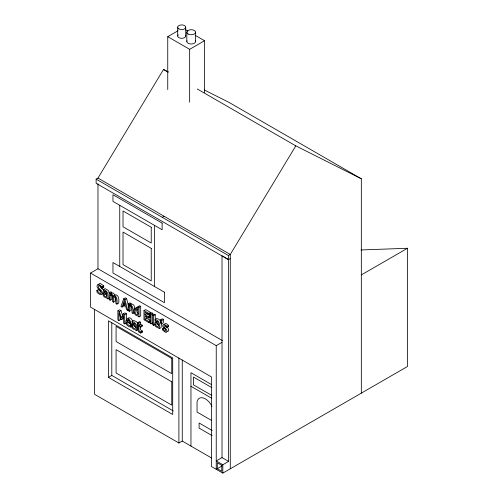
<?xml version="1.0" encoding="UTF-8"?>
<svg xmlns="http://www.w3.org/2000/svg" width="498" height="498" viewBox="0 0 498 498"><rect width="100%" height="100%" fill="white"/><g stroke="black" fill="none" stroke-linecap="round" stroke-linejoin="round"><path stroke-width="0.75" d="M161.576 323.893L161.806 320.451L163.481 319.479L162.292 318.795L160.617 319.766L160.848 323.47L161.576 323.893L163.251 322.922L163.481 319.479M126.853 320.924L128.528 319.953L129.673 321.166L130.015 322.748L126.853 320.924L127.002 320.239L127.855 319.728L129.791 320.687M128.528 319.953L128.677 319.274M103.858 293.11C105.171 289.55 100.216 288.448 99.793 285.46M128.77 307.21L126.623 298.619L125.322 297.866L123.647 298.831L120.964 306.475L122.029 307.092L122.751 304.938L125.795 306.7L126.517 309.681L127.631 310.329L128.752 309.681M124.189 304.689L123.703 306.127L122.029 307.092M123.05 304.066L124.27 300.437L125.502 305.486L123.05 304.066L124.724 303.101M164.465 324.254C165.268 322.299 167.733 324.497 168.498 325.424L168.498 326.663L166.774 327.603L164.963 325.798L163.867 325.704C163.599 328.145 168.884 329.651 166.444 332.272A3.225 1.861 60 0 1 165.268 332.178L162.728 330.174L162.728 328.873L164.402 327.902L162.728 328.873M98.741 284.445L99.114 283.729A3.586 2.073 60 0 1 100.303 283.443L103.74 285.833L103.74 287.296C101.505 290.104 100.988 285.186 98.573 285.647L98.231 285.908C97.683 289.101 102.713 289.817 102.376 293.129C102.071 296.553 97.901 293.608 96.961 292.071L96.961 290.539L98.635 289.568L101.175 292.226M104.698 292.488L105.234 291.791L106.273 291.816M133.333 324.279L133.869 323.582L134.902 323.607M156.36 322.312L156.895 321.615L157.934 321.64M126.386 319.106L126.386 313.74L124.911 312.893L123.236 313.858L121.319 317.867L119.333 311.605L117.889 310.771L117.889 319.959L118.879 320.531L120.553 319.567L120.553 316.684M118.879 320.531L118.879 312.613L120.933 319.193L121.574 319.56L123.653 315.371L123.653 323.289L124.712 323.899L126.386 322.934M123.846 317.394L123.249 318.596L121.574 319.56M135.879 308.187L136.122 307.708M230.281 258.593L228.439 259.657L96.133 183.27L96.133 179.137L97.975 178.072L163.5 69.49L168.324 71.911M361.33 393.134L361.33 178.794L295.806 145.87L230.281 254.459L228.439 255.524L96.133 179.137M127.936 318.284C129.71 316.597 132.157 319.299 132.493 321.104M167.745 89.559L167.745 36.684L178.116 30.695M167.745 36.684L189.651 49.333L204.56 40.724L204.56 92.64M162.286 217.327L164.128 216.263M361.069 249.952L407.482 248.265L407.482 366.491L222.824 473.1L211.482 466.551L211.482 376.949L90.518 307.11L90.518 273.066L97.975 268.764L222.351 340.57M102.065 288.261L102.065 286.798L103.74 285.833M96.961 290.539L98.71 289.612M101.984 288.218L103.74 287.296M109.386 297.86L107.711 298.825L106.715 298.246L106.715 297.511C104.343 298.314 102.246 295.065 103.223 293.011L104.599 292.78L106.715 293.708L105.837 291.747L103.447 290.795L103.447 289.612L105.122 288.647L108.383 290.483L109.386 293.141M111.801 294.841L111.801 299.254L110.126 300.219L109.124 299.64L109.124 292.743L110.799 291.778L111.801 292.357L111.801 293.123L110.126 294.088L110.126 293.322L111.801 292.357M110.126 300.219L110.126 295.071L111.247 294.424M110.126 294.088L111.764 294.075L113.326 296.173C118.157 291.61 119.663 300.082 118.586 303.17L116.906 304.135L115.903 303.556C115.717 301.937 117.055 296.011 113.5 297.032L113.519 302.18L112.511 301.595C112.318 299.977 113.675 294.088 110.126 295.071M113.519 302.18L115.194 301.209L115.194 296.671M123.647 298.831L124.948 299.584L126.623 298.619M130.986 305.915L130.986 310.329L129.312 311.294L128.31 310.715L128.31 303.817L129.984 302.852L130.986 303.431L130.986 304.197L129.312 305.168L129.312 304.403L130.986 303.431M117.889 310.771L119.564 309.8L121.008 310.634L122.776 316.205M119.333 311.605L121.008 310.634M138.008 306.712L139.683 305.741L140.685 306.32L140.685 315.931L139.01 316.896L138.008 316.317L138.008 315.614L136.757 315.72L135.755 315.147A2.708 1.562 60 0 1 134.616 313.628C133.844 312.009 133.252 307.832 136.029 308.15A3.835 2.216 60 0 1 138.008 309.7L138.008 306.712L139.01 307.291L140.685 306.32M123.236 313.858L124.712 314.705L126.386 313.74M129.312 311.294L129.312 306.146L130.09 305.996A2.422 1.401 60 0 1 131.204 306.438L131.958 308.013L131.995 312.844L133.003 313.429L134.678 312.458M150.066 321.988L148.946 322.629L143.972 319.76L143.972 310.565L145.646 309.6L150.62 312.47L150.62 313.559L148.946 314.524L145.03 312.265L145.03 314.78L148.678 316.89L150.352 315.925L146.705 313.815L145.03 314.78M138.021 325.611L138.021 329.651L136.346 330.616L135.344 330.043L135.344 329.309C132.978 330.112 130.874 326.862 131.852 324.808L133.227 324.578L135.344 325.505L134.466 323.544L132.076 322.586L132.076 321.409L133.75 320.438L136.614 321.889L137.859 323.744M143.972 310.565L148.946 313.441L150.62 312.47M132.555 324.808C130.327 327.279 126.56 324.727 126.853 321.814L130.993 324.198L132.667 323.233L132.667 322.604M152.73 322.885L151.056 323.849L150.054 323.27L150.054 313.665L151.728 312.694L152.73 313.279L152.73 315.495M130.818 325.742L131.995 325.132M150.054 313.665L151.056 314.244L152.73 313.279M137.143 324.179L137.822 324.572L137.822 322.592L139.496 321.627L140.498 322.206L140.498 324.186L142.347 325.256L142.347 326.221L140.673 327.186L138.824 326.115L139.085 331.07L140.673 332.01L142.347 331.046L142.347 332.091L140.673 333.056C137.261 332.39 137.579 328.101 137.822 325.536L137.143 325.144L137.143 324.179L138.257 323.538M130.993 324.198C128.64 311.001 120.746 325.319 130.881 327.043L131.995 326.402M150.352 317.008L148.678 317.979L145.03 315.869L145.03 319.28L146.705 318.315L149.966 320.202M155.233 324.329L153.558 325.294L152.556 324.715L152.556 315.11L154.231 314.145L155.233 314.724L155.233 319.156M137.822 322.592L138.824 323.171L140.498 322.206M152.556 315.11L153.558 315.688L155.233 314.724M138.824 323.171L138.824 325.157L140.498 324.186M138.824 325.157L140.673 326.221L142.347 325.256M145.03 319.28L148.946 321.546L150.066 320.899M155.108 319.442L156.783 318.471C161.209 319.15 161.825 324.074 161.047 327.684L159.372 328.649L158.37 328.076L158.37 327.342C156.005 328.145 153.907 324.895 154.884 322.841L156.26 322.611L158.37 323.538L157.499 321.577L155.108 320.619L155.108 319.442C159.534 320.114 160.151 325.038 159.372 328.649M166.774 327.603L166.824 326.389L168.498 325.424M108.446 377.378L172.694 414.473L172.694 357.938L108.446 320.843L108.446 377.378L111.795 375.442L173.366 410.993M90.518 273.066L216.238 345.649L222.015 342.313M361.33 274.915L407.482 248.265M94.62 309.376L94.62 394.341L178.9 443.002L182.256 441.066L211.606 458.017M222.015 457.6L216.238 460.936L222.824 464.74L228.601 461.403L228.601 259.564L222.015 255.76L222.015 457.6L228.601 461.403M216.879 468.929L222.015 465.96M113.326 296.173C117.497 294.586 117.347 302.025 116.906 304.135M136.44 307.353L137.703 307.185A3.835 2.216 60 0 1 138.201 307.409M111.801 293.123L113.438 293.11L115.001 295.202M130.986 304.197C133.875 303.288 135.163 307.247 134.678 309.476M129.312 305.168C133.582 304.228 133.408 311.007 133.003 313.429M103.329 293.696L102.457 293.808M132.493 324.777L130.501 324.459L128.82 322.499M142.291 331.014L140.641 329.85L140.498 326.464M103.447 289.612C107.873 290.29 108.489 295.214 107.711 298.825M132.076 321.409C136.502 322.082 137.124 327.005 136.346 330.616M141.774 331.905L142.347 332.091M135.892 327.485L134.591 326.495L134.304 325.431M204.192 89.933L229.024 102.407L361.33 178.794M185.312 29.606L187.964 31.144M195.266 35.358L204.56 40.724M163.5 69.49L168.1 72.142M197.326 89.018L295.806 145.87M97.975 178.072L230.281 254.459L230.281 468.799M160.617 319.766L161.806 320.451M168.449 326.632L168.038 326.084M109.124 292.743L110.126 293.322M128.31 303.817L129.312 304.403M211.606 384.63L190.958 372.709L190.958 446.096M211.843 387.649L193.454 377.036L193.454 384.83L211.843 395.443M190.958 386.274L211.606 398.195M211.606 420.461L197.046 412.058L197.046 401.662A12.039 6.953 60 0 1 203.452 397.989A12.039 6.953 60 0 1 211.986 406.356M212.198 430.552L199.1 422.989L199.1 428.112L212.198 435.675M138.133 313.541L137.05 312.271L136.713 310.217M158.464 325.319L157.331 323.463M106.802 295.488L105.669 293.639M166.307 326.607C167.702 327.485 169.768 329.832 168.119 331.307A3.225 1.861 60 0 1 167.396 331.357M166.824 326.389C166.114 324.696 162.074 323.233 162.827 326.321C163.027 328.431 166.332 328.898 165.934 331.095L164.745 330.94L162.778 328.904M102.065 286.798L98.629 284.414A3.586 2.073 60 0 0 97.44 284.694C95.224 288.466 101.704 289.836 101.162 293.241L100.571 293.577L99.5 293.198L97.035 290.583M164.757 328.369L165.218 328.929M165.921 326.227L165.504 325.524M103.229 286.624L103.659 287.246M124.948 299.584L127.631 310.329M228.439 255.524L228.439 259.657M222.824 464.74L222.824 473.1M216.238 345.649L216.238 469.297M195.59 32.227L195.59 41.465M189.651 49.333L189.651 102.202M186.825 32.227L186.825 41.465M185.735 27.228L185.735 35.98M182.256 359.967L182.256 441.066M178.9 358.037L178.9 443.002M177.68 27.228L177.68 35.98M155.233 320.631L155.233 322.853M154.505 225.376L154.505 286.499M153.558 315.688L153.558 325.294M151.056 314.244L151.056 323.849M148.946 313.441L148.946 314.524M148.946 321.546L148.946 322.629M148.678 316.89L148.678 317.979M146.705 316.267L146.705 318.315M140.673 326.221L140.673 327.186M140.673 332.01L140.673 333.056M139.01 307.291L139.01 316.896M130.881 325.779L130.881 327.043M124.712 314.705L124.712 323.899M119.744 205.307L119.744 266.43M111.795 322.779L111.795 375.442M97.975 183.756L97.975 268.764M185.598 35.377A4.028 2.328 0 0 1 181.185 38.284A4.028 2.328 0 0 1 178.222 34.816M195.44 40.811A4.382 2.534 0 0 1 191.207 43.992A4.382 2.534 0 0 1 186.974 40.811M135.151 310.13C134.597 311.96 135.543 315.346 138.008 314.636L138.008 310.659L136.004 309.302L135.151 310.13M104.063 294.175C103.646 295.619 105.302 297.2 106.715 296.553L106.715 294.635L104.922 293.888L104.063 294.175M132.692 325.966C132.281 327.41 133.937 328.991 135.344 328.344L135.344 326.427L133.551 325.68L132.692 325.966M155.725 324.005C155.308 325.443 156.963 327.03 158.37 326.377L158.37 324.459L156.584 323.712L155.725 324.005M162.13 223.104L112.959 194.718L112.959 201.391L162.13 229.777L162.13 223.104M151.236 227.262L123.012 210.971L123.012 226.758L151.236 243.055L151.236 227.262M151.236 248.353L123.012 232.056L123.012 264.6L151.236 280.897L151.236 248.353M164.415 292.22L112.959 262.514L112.959 273.004L164.415 302.716L164.415 292.22M171.76 358.473L116.078 326.327L116.078 341.516L171.76 373.662L171.76 358.473M171.76 381.798L116.078 349.646L116.078 372.971L171.76 405.117L171.76 381.798M221.778 465.344L217.284 462.748L217.284 468.693L221.778 471.289L221.778 465.344M178.857 28.872A4.028 2.328 0 0 0 185.598 27.826A4.028 2.328 0 0 0 180.668 24.981A4.028 2.328 0 0 0 178.857 28.872M188.107 34.013A4.382 2.534 0 0 0 195.44 32.88A4.382 2.534 0 0 0 190.074 29.78A4.382 2.534 0 0 0 188.107 34.013"/></g></svg>
